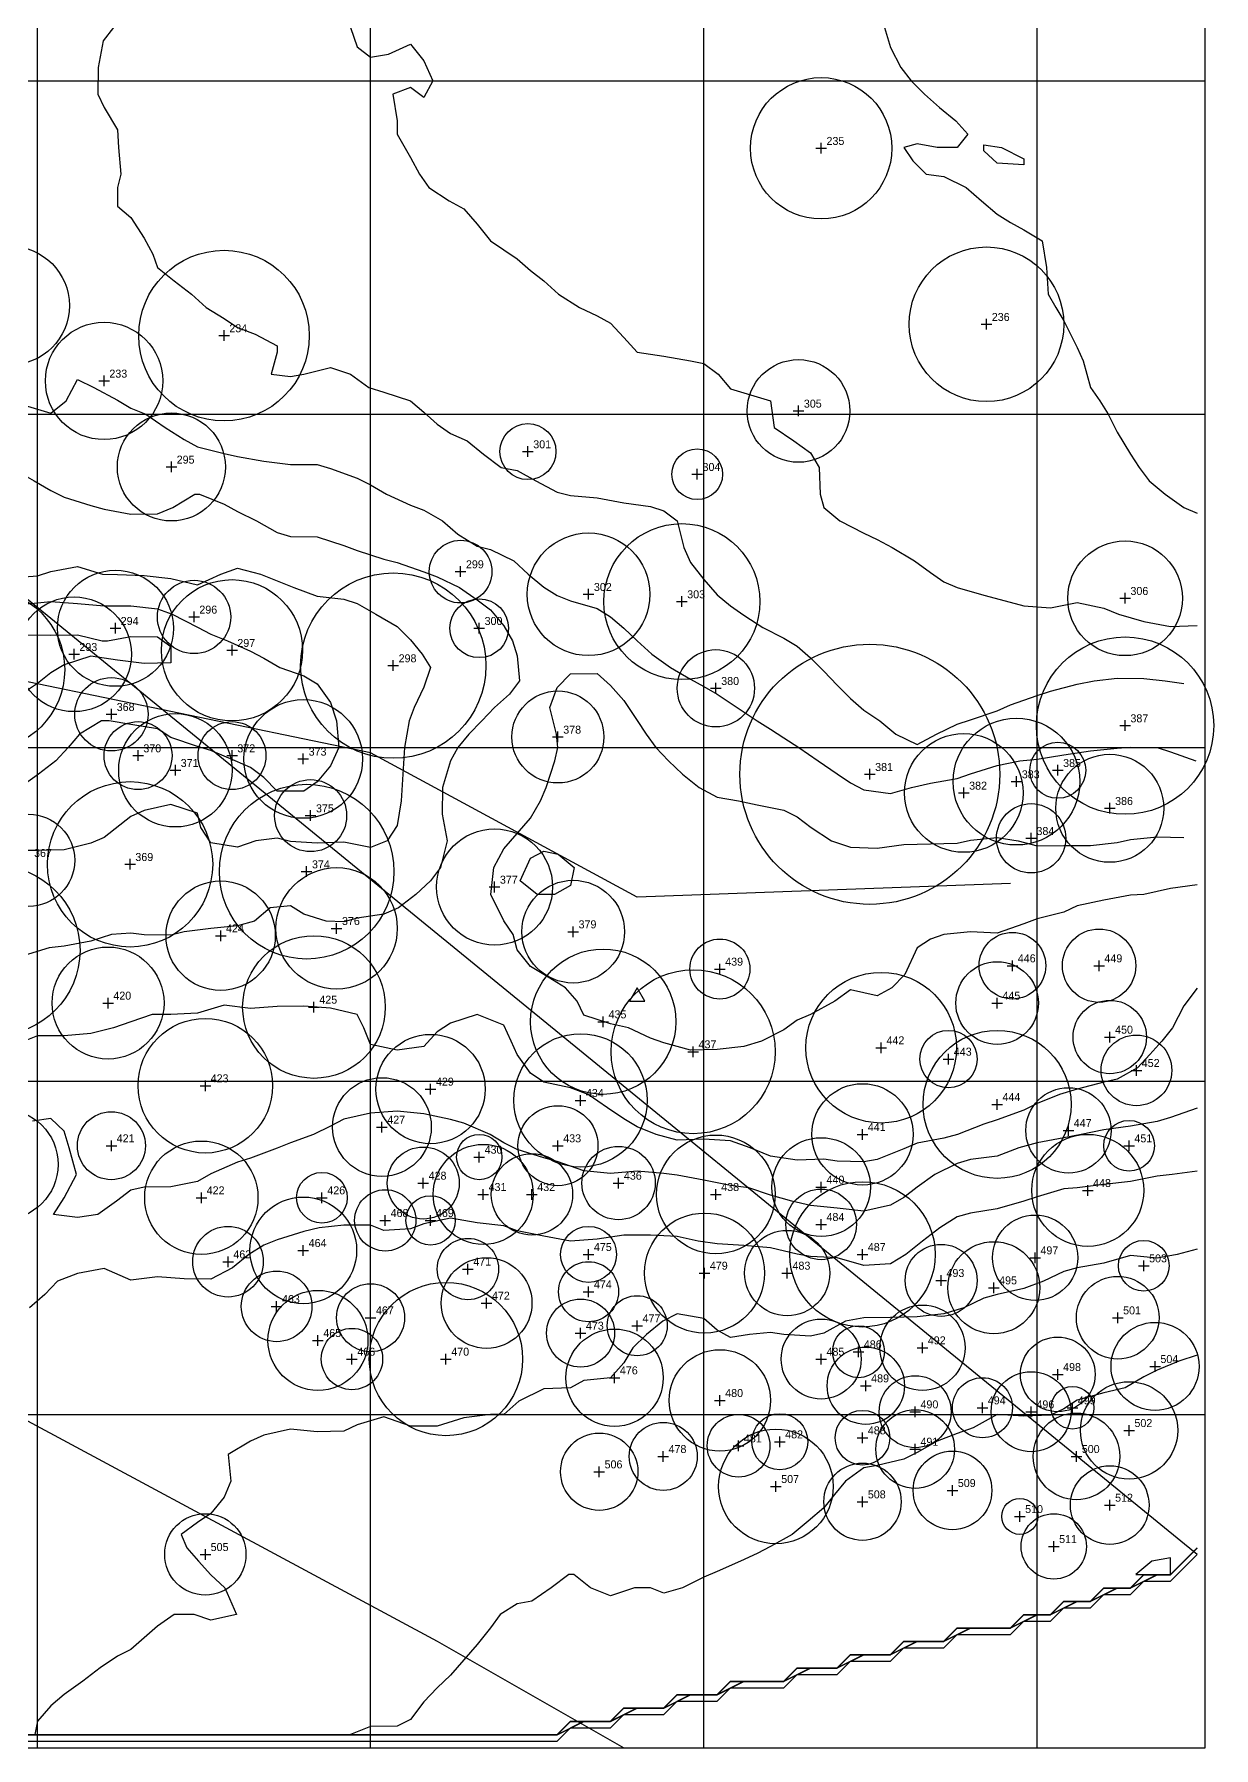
# Model space of a CAD drawing. Header units: millimetres. Extents: x 0 to 676, y 0 to 483.
# Drawn here: x 499.5 to 676.5, y 0 to 257 of the extents above; entities that cross this region are included whole.
import ezdxf

# ---------------------------------------------------------------- set-up
doc = ezdxf.new("R2010")
doc.units = ezdxf.units.MM
for name, color, linetype in [('CONTOURS_2M', 9, 'Continuous'), ('FRAME', 7, 'Continuous'), ('GRID_25M', 9, 'Continuous'), ('ROAD', 8, 'Continuous'), ('SURVEY_EDGE', 8, 'Continuous'), ('TREE_CENTRE', 1, 'Continuous'), ('TREE_CROWN', 3, 'Continuous'), ('TREE_NUMBER', 7, 'Continuous'), ('WATER', 5, 'Continuous')]:
    doc.layers.add(name, color=color, linetype=linetype)

msp = doc.modelspace()

# ---------------------------------------------------------------- linework, layer by layer
at = {"layer": 'CONTOURS_2M'}
for points in [[(511.4, 258), (509.89, 256), (509.1, 252), (509.06, 248), (510, 246), (512, 242.67), (512.15, 240), (512.5, 236), (512, 234), (512, 231.2), (514, 229.5), (516, 226.44), (517.33, 224), (518, 222), (520.5, 220), (523.11, 218), (525.33, 216), (528, 214.35), (530, 213), (532.67, 212), (536, 210.29), (536, 209.33), (535.09, 206), (538, 205.65), (540, 206), (544, 207), (547, 206), (549.75, 204), (552, 203.33), (556, 202), (558, 200.31), (560, 198.53), (562, 197.1), (564.46, 196), (566.92, 194), (569.6, 192), (572, 191.57), (574.8, 190), (578, 188.32), (580, 187.8), (584, 187.47), (588, 186.73), (592, 186.19), (594, 185.5), (596, 184), (597, 180), (598, 177.78), (600, 175.2), (602, 172.9), (604, 171.29), (606, 169.85), (608.83, 168), (612, 166.4), (614, 165.2), (616, 163.45), (618, 161.45), (620, 159.36), (622, 157.36), (624, 155.6), (626.38, 154), (628.78, 152), (632, 150.48), (634.9, 152), (638, 153.51), (640, 154.15), (644, 155.53), (646, 156.44), (650, 157.81), (652, 158.46), (656, 159.53), (658.57, 160), (662, 160.42), (666, 160.35), (669.2, 160), (672, 159.64)], [(546.96, 258), (548, 255.14), (550, 253.56), (552.67, 254), (556, 255.5), (558, 253), (559.33, 250), (558, 247.5), (556, 249), (553.33, 248), (554, 244), (554, 242), (556, 238.5), (557.33, 236), (558.75, 234), (561.78, 232), (564, 230.8), (566, 228.5), (568, 226), (570, 224.67), (572, 223.33), (574, 221.56), (576, 220), (578.2, 218), (581.33, 216), (584, 214.75), (586, 213.67), (588, 211.5), (590, 209.33), (594, 208.73), (598, 208), (600, 207.6), (602.15, 206), (604, 203.83), (608, 202.64), (610, 202), (610.57, 198), (613.5, 196), (616, 194.2), (617.29, 192), (617.45, 188), (618, 186), (620.4, 184), (624, 182.17), (626, 181.23), (628.25, 180), (631.6, 178), (634, 176.29), (636, 174.86), (638, 174), (642, 172.89), (645.2, 172), (648, 171.29), (652, 170.95), (656, 171.76), (660, 170.9), (662.2, 170), (666, 168.94), (670, 168.17), (674, 168.3)], [(627.09, 258), (628, 255), (629.56, 252), (631.09, 250), (633.08, 248), (635.33, 246), (637.78, 244), (639.6, 242), (638, 240), (635, 240), (632, 240.55), (630, 240), (631.33, 238), (633.33, 236), (636, 235.67), (639.33, 234), (641.67, 232), (644, 230), (646, 228.75), (648, 227.69), (650.75, 226), (651.43, 222), (651.67, 218), (652.8, 216), (654, 214), (656, 210), (656.89, 208), (658, 204), (659.43, 202), (660.67, 200), (662, 197.33), (664, 194), (665.33, 192), (666.8, 190), (669.2, 188), (672, 186), (674, 185.17)], [(644.67, 240), (648, 238.31), (648, 237.43), (644, 237.67), (642, 239.5), (642, 240.4), (644.67, 240)], [(498, 201.38), (502, 200.19), (504.32, 202), (506, 205.22), (508.48, 204), (512, 202.14), (514, 200.93), (516.26, 200), (519.18, 198), (522, 196.2), (524, 195.11), (528, 194.12), (530, 193.66), (534, 192.98), (538, 192.47), (542, 192.48), (544, 191.88), (548, 190.42), (550, 189.44), (552.38, 188), (556, 186.35), (558, 185.63), (560.8, 184), (563.09, 182), (566, 180.2), (568, 179.73), (571.47, 178), (573.63, 176), (576, 174.08), (578, 172.84), (580, 172), (584, 170.85), (586, 169.64), (588, 167.92), (590, 166), (592.17, 164), (595, 162), (598, 160.28), (600, 159.16), (602, 158), (605, 156), (608, 154), (610, 152.76), (612, 151.48), (614.27, 150), (617.17, 148), (620, 146.06), (622, 144.74), (624, 143.68), (628, 143.11), (631.17, 144), (634, 144.68), (638, 145.37), (640, 146.09), (644, 147.33), (647.43, 148), (650, 148.28), (654, 148.94), (658, 149.52), (662, 149.93), (664, 150.07), (668, 150), (670, 149.36), (673.8, 148)], [(496, 192), (499.54, 190), (502, 188.56), (504, 187.56), (508, 186.31), (510, 185.75), (514, 185), (518, 185.07), (520.31, 186), (523.6, 188), (524.31, 188), (528, 186.54), (530, 185.44), (532.9, 184), (536, 182.25), (538, 181.69), (542, 181.63), (546, 180.34), (548, 179.58), (552, 178.29), (554, 177.78), (558, 176.36), (560, 175.61), (563.31, 174), (566, 172.19), (568, 170.65), (570, 168.29), (571.28, 166), (572, 163.75), (572.36, 160), (570.83, 158), (568.59, 156), (566.67, 154), (564.74, 152), (563.08, 150), (562, 148), (560.77, 144), (560.73, 140), (561.49, 136), (560.5, 132), (559, 130), (556.78, 128), (554.19, 126), (552, 125.01), (548, 124.42), (546, 123.87), (543.33, 124), (540, 125.05), (538, 126.29), (534.92, 126), (532.57, 124), (530, 123.27), (526, 122.88), (522, 122.38), (520, 121.9), (516, 121.94), (514, 122.16), (511.11, 122), (508, 120.97), (504, 120.22), (501.75, 120), (498, 118.84)], [(496, 175.48), (500, 175.76), (502, 176.42), (506, 177.16), (509.75, 176), (512, 175.97), (516, 175.84), (520, 175.37), (524, 174.44), (527.5, 176), (530, 176.94), (533.47, 176), (536, 175), (538.46, 174), (542, 172.72), (546, 172.27), (548, 171.62), (550.77, 170), (554, 168.19), (556, 166.17), (557.75, 164), (559, 162), (558, 159.05), (556.51, 156), (555.77, 154), (555.08, 150), (554.85, 146), (554.58, 142), (554, 138.31), (552.48, 136), (550, 135.02), (546, 135.84), (542, 135.68), (538, 135.9), (536, 136.42), (532.77, 136), (530, 135.05), (526, 135.7), (524.5, 138), (524, 140.17), (520, 141.48), (516, 140.55), (514, 139.69), (510, 136.53), (508, 135.67), (504, 134.67), (500, 134.59), (496, 134.55)], [(498, 171.52), (502, 171.9), (506, 171.63), (510, 171.29), (514, 171.27), (518, 170.83), (520.23, 170), (524, 168.07), (526, 167.02), (528.5, 166), (532, 164.46), (534, 163.43), (536.4, 162), (540, 160.75), (542, 159.55), (544, 156.76), (544.9, 154), (545.23, 150), (544, 147.25), (542, 144.86), (540, 143.48), (536, 143.48), (534, 145.5), (532, 147), (529.69, 148), (526, 149.59), (524, 150.19), (520, 151.54), (518, 152.83), (514, 153.47), (510.75, 154), (509.6, 154), (506.31, 152), (504.62, 150), (502.76, 148), (500.16, 146), (498, 144.49)], [(498, 166.9), (502, 166.89), (506, 166.91), (509.71, 166), (510.5, 166), (514, 166.68), (518, 166.6), (520, 165.19), (520, 162.71), (516, 162.6), (512, 163.1), (508, 163.73), (504, 162.4), (502, 161.21), (500, 159.6), (497.64, 158)], [(674, 129.42), (670, 128.88), (666, 128), (664, 127.86), (660, 127.14), (656, 126.26), (654, 125.31), (650, 124.32), (648, 123.58), (644, 122.2), (640, 122.36), (636, 122), (634, 121.3), (632, 120), (630.15, 116), (628.2, 114), (626, 112.77), (622, 113.67), (619.64, 112), (616, 110), (614, 109.14), (612, 107.69), (608.67, 106), (606, 105.17), (602, 104.71), (598, 104.63), (594, 105.71), (592, 106.44), (588.67, 108), (586, 108.6), (582, 109.86), (581, 112), (579.23, 114), (576, 116), (574, 117.2), (572, 119.69), (571.41, 122), (570, 124.05), (568.05, 128), (568.49, 132), (570, 134.82), (572, 137.13), (574, 139.42), (575.47, 142), (576.34, 144), (577.65, 148), (578.07, 150), (577.87, 152), (576.9, 156), (578, 159), (580, 161.06), (584, 161.13), (586, 159.33), (588, 157.09), (590, 154.09), (591.36, 152), (592.78, 150), (594.67, 148), (596.78, 146), (599.29, 144), (602, 142.58), (605.2, 142), (608, 141.42), (612, 140.63), (614, 139.6), (616.09, 138), (619.14, 136), (622, 135.06), (626, 134.94), (630, 135.45), (634, 135.56), (638, 135.69), (640, 136.13), (644, 136.52), (647.14, 136), (650, 135.26), (654, 135.31), (658, 135.33), (662, 135.76), (664, 136.2), (668, 136.6), (672, 136.51)], [(578.13, 134), (580.55, 132), (580, 129.33), (577.6, 128), (575, 128), (572.42, 130), (574, 133.43), (576, 134.47), (578.13, 134)], [(674, 113.91), (672, 111.27), (670.32, 108), (668.7, 106), (666.9, 104), (665.05, 102), (662, 100.28), (660, 99.83), (656, 98.8), (653.38, 98), (650, 96.64), (648, 95.63), (644, 94.17), (642, 93.54), (638.07, 92), (636, 91.42), (632, 90.69), (630, 89.82), (626, 88.24), (624, 87.88), (620, 87.96), (618, 88.26), (614, 88.11), (610, 88.71), (606.96, 90), (604, 91.03), (600, 91.28), (596, 91.14), (592.85, 92), (590, 93.12), (588, 94.33), (585.56, 96), (582.64, 98), (580, 98.98), (576, 99.85), (574, 101.19), (572, 104), (571.11, 106), (570, 108.38), (566, 110), (566, 110), (562, 108.67), (560, 107.4), (558, 105.17), (554, 104.62), (550, 105.5), (549, 108), (548, 110), (544, 110.94), (540, 111.25), (536, 111.16), (532, 110.88), (528, 111.38), (524, 110.17), (520, 110), (517.2, 110), (514, 108.86), (511.43, 108), (508, 107.13), (504, 106.8), (500, 106.78), (498, 106)], [(590, 114), (588.86, 112), (591.14, 112), (590, 114)], [(674, 95.95), (670, 94.51), (668, 93.92), (664, 93.25), (660, 92.7), (656.62, 92), (654, 91.49), (650, 90.71), (647.24, 90), (644, 88.75), (640, 88.25), (638, 87.62), (634.63, 86), (632, 84.08), (630, 82.55), (628, 81.36), (624, 80.46), (620, 80.92), (616, 81.32), (613.22, 82), (610, 82.87), (606.77, 84), (604, 84.32), (600, 85.14), (596, 85.9), (594, 86.13), (590, 86.47), (586, 86.14), (582, 86.55), (578, 87.94), (576, 88.48), (572, 89.71), (570, 90.73), (567.92, 92), (564, 93.69), (562, 94.22), (558, 95.09), (554, 95.48), (550, 95.2), (546, 94.3), (544, 93.25), (541.42, 92), (538, 90.71), (536, 89.93), (532, 88.44), (530, 87.81), (526, 86.07), (524, 84.93), (520, 84.11), (516, 84.08), (514, 83.61), (511.89, 82), (509.07, 80), (506, 79.52), (502.4, 80), (504, 82.5), (505.85, 86), (504.77, 90), (504, 92.5), (502, 94.4), (499.29, 94)], [(674, 86.48), (670.25, 86), (668, 85.73), (664, 84.93), (660, 84.47), (656, 84), (654, 83.81), (650, 82.63), (648, 82), (644, 80.85), (640, 80.17), (638, 79.63), (635.38, 78), (632.78, 76), (630.32, 74), (628, 72.57), (624, 72.35), (620, 73.48), (616, 73.68), (614, 74.04), (610, 74.96), (606, 75.32), (602, 75.57), (599.14, 76), (596, 76.67), (592, 76.89), (588, 76.87), (584, 76.27), (580, 76), (576, 76.72), (572, 77.52), (570, 78.27), (566, 78.74), (562, 79.44), (558, 78.57), (556, 77.82), (552, 77.6), (550, 78.4), (546, 78.38), (542.29, 78), (540, 77.41), (536, 76.17), (534, 75.38), (531.71, 74), (529.29, 72), (526, 70.3), (522, 70.32), (518, 70.65), (514, 70.11), (510, 71.88), (506, 71.12), (503, 70), (501.11, 68), (498.8, 66)], [(674, 74.78), (671, 74), (668, 73.41), (664, 73.84), (660, 72.69), (656, 72), (654, 71.42), (650.94, 70), (648, 68.88), (644, 68), (642, 67.42), (639, 66), (636, 65.1), (632, 64.65), (628, 64.53), (624, 64.48), (621.25, 64), (618, 62.2), (616, 61.71), (612, 62), (610, 62.26), (606.86, 62), (604, 61.53), (602, 62.62), (600, 64.38), (596, 65.08), (593.82, 64), (591.38, 62), (589.33, 60), (588, 57.75), (586, 55.5), (582, 55.09), (580, 54), (576, 53.83), (572.25, 52), (570, 50), (568, 50), (564, 49.5), (560, 48.25), (556, 48.25), (552, 49.62), (548, 48.42), (546, 47.48), (542, 47.4), (538, 47.8), (534, 46.86), (532, 46), (528.6, 44), (529, 40), (528, 37.6), (526, 35.14), (524, 33.78), (521.56, 32), (522.43, 30), (524.15, 28), (526, 25.94), (528.12, 24), (529.85, 20), (526, 19.13), (523.5, 20), (520.5, 20), (518, 18.25), (516, 16.5), (514, 14.75), (512, 13.71), (509.43, 12), (506.8, 10), (504, 8), (502, 6.29), (500, 4), (499.62, 2), (502, 2), (506, 2), (510, 2), (514, 2), (518, 2), (522, 2), (526, 2), (530, 2), (534, 2), (538, 2), (542, 2), (546, 2), (550, 2), (554, 2), (558, 2), (562, 2), (566, 2), (570, 2), (574, 2), (578, 2), (580, 4), (584, 3.99), (586.01, 4), (590, 5.99), (594, 5.99), (596, 7.99), (600, 7.99), (602.01, 8), (606, 9.99), (610, 9.99), (612.01, 10), (616, 11.99), (620, 11.99), (622, 13.99), (626, 13.99), (628.01, 14), (632, 15.99), (636, 15.99), (638, 17.99), (642, 17.99), (646, 17.99), (648, 19.99), (652, 19.99), (654, 21.99), (658, 21.99), (660, 23.99), (664, 23.99), (666, 25.99), (670, 25.99), (672, 27.99), (674, 29.99)], [(674, 58.89), (671.25, 58), (668, 56.62), (666, 55.65), (663.2, 54), (660, 53.22), (656, 52.13), (654, 50.82), (652, 49.89), (648, 49.74), (644, 50), (644, 50), (640.4, 48), (638, 47.14), (635, 46), (632, 44.3), (630, 43.29), (626, 42.31), (624, 42), (621.25, 40), (619.6, 38), (618, 36), (615.67, 34), (613.25, 32), (610, 30.17), (608, 29.11), (605.5, 28), (602, 26.44), (600, 25.56), (596.8, 24), (594, 23.2), (592, 24), (589.6, 24), (586, 22.77), (583, 24), (580.5, 26), (579.75, 26), (577.07, 24), (574.2, 22), (572, 21.56), (569.43, 20), (568, 18), (566, 15.5), (564, 13.2), (562, 10.86), (560, 9), (558, 6.86), (556, 4.25), (554, 3.25), (550, 3.2), (547, 2), (550, 2), (554, 2), (558, 2), (562, 2), (566, 2), (570, 2), (574, 2), (578, 2), (580, 4), (584, 4), (586, 4), (590, 6), (594, 6), (596, 8), (600, 8), (602, 8), (606, 10), (610, 10), (612, 10), (616, 12), (620, 12), (622, 14), (626, 14), (628, 14), (632, 16), (636, 16), (638, 18), (642, 18), (646, 18), (648, 20), (652, 20), (654, 22), (658, 22), (660, 24), (664, 24), (666, 26), (670, 26), (672, 28), (674, 30)], [(498, 2), (502, 2), (506, 2), (510, 2), (514, 2), (518, 1.99), (522, 1.99), (526, 1.99), (530, 1.99), (534, 1.99), (538, 1.99), (542, 1.99), (546, 1.99), (550, 1.99), (554, 1.99), (558, 1.99), (562, 1.99), (566, 1.99), (570, 1.99), (574, 1.99), (578, 1.99), (580, 3.99), (584, 3.99), (586.01, 4), (590, 5.99), (594, 5.99), (596, 7.99), (600, 7.99), (602.01, 8), (606, 9.99), (610, 9.99), (612.01, 10), (616, 11.99), (620, 11.99), (622, 13.99), (626, 13.99), (628.01, 14), (632, 15.99), (636, 15.99), (638, 17.99), (642, 17.99), (646, 17.99), (648, 19.99), (652, 19.99), (654, 21.99), (658, 21.99), (660, 23.99), (664, 23.99), (666, 25.99), (670, 25.99), (672, 27.99), (674, 29.99)], [(498, 1.98), (502, 1.98), (506, 1.98), (510, 1.98), (514, 1.98), (518, 1.98), (522, 1.98), (526, 1.98), (530, 1.98), (534, 1.98), (538, 1.98), (542, 1.98), (546, 1.98), (550, 1.98), (554, 1.98), (558, 1.98), (562, 1.98), (566, 1.98), (570, 1.98), (574, 1.98), (578, 1.98), (580, 3.98), (584, 3.98), (586.02, 4), (590, 5.98), (594, 5.98), (596, 7.98), (600, 7.98), (602.02, 8), (606, 9.98), (610, 9.98), (612.02, 10), (616, 11.98), (620, 11.98), (622, 13.98), (626, 13.98), (628.02, 14), (632, 15.98), (636, 15.98), (638, 17.98), (642, 17.98), (646, 17.98), (648, 19.98), (652, 19.98), (654, 21.98), (658, 21.98), (660, 23.98), (664, 23.98), (666, 25.98), (670, 25.98), (672, 27.98), (674, 29.98)], [(498, 1.99), (502, 1.99), (506, 1.99), (510, 1.99), (514, 1.99), (518, 1.99), (522, 1.99), (526, 1.99), (530, 1.99), (534, 1.99), (538, 1.99), (542, 1.99), (546, 1.99), (550, 1.99), (554, 1.99), (558, 1.99), (562, 1.99), (566, 1.99), (570, 1.99), (574, 1.99), (578, 1.99), (580, 3.99), (584, 3.99), (586.01, 4), (590, 5.99), (594, 5.99), (596, 7.99), (600, 7.99), (602.01, 8), (606, 9.99), (610, 9.99), (612.01, 10), (616, 11.99), (620, 11.99), (622, 13.99), (626, 13.99), (628.01, 14), (632, 15.99), (636, 15.99), (638, 17.99), (642, 17.99), (646, 17.99), (648, 19.99), (652, 19.99), (654, 21.98), (658, 21.98), (660, 23.98), (664, 23.98), (666, 25.98), (670, 25.98), (672, 27.98), (674, 29.98)], [(498, 1.98), (502, 1.98), (506, 1.98), (510, 1.98), (514, 1.98), (518, 1.98), (522, 1.98), (526, 1.98), (530, 1.97), (534, 1.97), (538, 1.97), (542, 1.97), (546, 1.97), (550, 1.97), (554, 1.97), (558, 1.97), (562, 1.97), (566, 1.97), (570, 1.97), (574, 1.97), (578, 1.97), (580, 3.97), (584, 3.97), (586.03, 4), (590, 5.97), (594, 5.97), (596, 7.97), (600, 7.97), (602.03, 8), (606, 9.97), (610, 9.97), (612.03, 10), (616, 11.97), (620, 11.97), (622, 13.97), (626, 13.97), (628.03, 14), (632, 15.97), (636, 15.97), (638, 17.97), (642, 17.97), (646, 17.97), (648, 19.97), (652, 19.97), (654, 21.97), (658, 21.97), (660, 23.97), (664, 23.97), (666, 25.97), (670, 25.97), (672, 27.97), (674, 29.97)], [(498, 1.98), (502, 1.98), (506, 1.98), (510, 1.98), (514, 1.98), (518, 1.98), (522, 1.98), (526, 1.98), (530, 1.98), (534, 1.98), (538, 1.98), (542, 1.98), (546, 1.98), (550, 1.98), (554, 1.98), (558, 1.98), (562, 1.98), (566, 1.98), (570, 1.98), (574, 1.98), (578, 1.98), (580, 3.98), (584, 3.98), (586.02, 4), (590, 5.98), (594, 5.98), (596, 7.98), (600, 7.98), (602.02, 8), (606, 9.97), (610, 9.97), (612.03, 10), (616, 11.97), (620, 11.97), (622, 13.97), (626, 13.97), (628.03, 14), (632, 15.97), (636, 15.97), (638, 17.97), (642, 17.97), (646, 17.97), (648, 19.97), (652, 19.97), (654, 21.97), (658, 21.97), (660, 23.97), (664, 23.97), (666, 25.97), (670, 25.97), (672, 27.97), (674, 29.97)], [(498, 1.97), (502, 1.97), (506, 1.97), (510, 1.97), (514, 1.97), (518, 1.97), (522, 1.97), (526, 1.97), (530, 1.97), (534, 1.97), (538, 1.97), (542, 1.97), (546, 1.97), (550, 1.97), (554, 1.97), (558, 1.96), (562, 1.96), (566, 1.96), (570, 1.96), (574, 1.96), (578, 1.96), (580, 3.96), (584, 3.96), (586.04, 4), (590, 5.96), (594, 5.96), (596, 7.96), (600, 7.96), (602.04, 8), (606, 9.96), (610, 9.96), (612.04, 10), (616, 11.96), (620, 11.96), (622, 13.96), (626, 13.96), (628.04, 14), (632, 15.96), (636, 15.96), (638, 17.96), (642, 17.96), (646, 17.96), (648, 19.96), (652, 19.96), (654, 21.96), (658, 21.96), (660, 23.96), (664, 23.96), (666, 25.96), (670, 25.96), (672, 27.96), (674, 29.96)], [(498, 1.96), (502, 1.96), (506, 1.96), (510, 1.96), (514, 1.96), (518, 1.96), (522, 1.96), (526, 1.96), (530, 1.96), (534, 1.95), (538, 1.95), (542, 1.95), (546, 1.95), (550, 1.95), (554, 1.95), (558, 1.95), (562, 1.95), (566, 1.95), (570, 1.95), (574, 1.95), (578, 1.95), (580, 3.95), (584, 3.95), (586.05, 4), (590, 5.95), (594, 5.95), (596, 7.95), (600, 7.95), (602.05, 8), (606, 9.95), (610, 9.95), (612.05, 10), (616, 11.95), (620, 11.95), (622, 13.95), (626, 13.95), (628.05, 14), (632, 15.95), (636, 15.95), (638, 17.95), (642, 17.95), (646, 17.95), (648, 19.95), (652, 19.95), (654, 21.95), (658, 21.95), (660, 23.95), (664, 23.95), (666, 25.95), (670, 25.95), (672, 27.95), (674, 29.95)], [(498, 1.95), (502, 1.95), (506, 1.95), (510, 1.94), (514, 1.94), (518, 1.94), (522, 1.94), (526, 1.94), (530, 1.94), (534, 1.94), (538, 1.94), (542, 1.94), (546, 1.94), (550, 1.94), (554, 1.94), (558, 1.94), (562, 1.94), (566, 1.94), (570, 1.94), (574, 1.94), (578, 1.94), (580, 3.94), (584, 3.94), (586.06, 4), (590, 5.94), (594, 5.94), (596, 7.94), (600, 7.94), (602.06, 8), (606, 9.94), (610, 9.94), (612.06, 10), (616, 11.94), (620, 11.94), (622, 13.94), (626, 13.94), (628.06, 14), (632, 15.94), (636, 15.94), (638, 17.94), (642, 17.94), (646, 17.94), (648, 19.94), (652, 19.94), (654, 21.94), (658, 21.94), (660, 23.94), (664, 23.94), (666, 25.94), (670, 25.94), (672, 27.94), (674, 29.94)], [(498, 1.93), (502, 1.93), (506, 1.93), (510, 1.93), (514, 1.93), (518, 1.93), (522, 1.93), (526, 1.93), (530, 1.93), (534, 1.93), (538, 1.93), (542, 1.93), (546, 1.93), (550, 1.93), (554, 1.93), (558, 1.93), (562, 1.93), (566, 1.93), (570, 1.93), (574, 1.93), (578, 1.93), (580, 3.93), (584, 3.93), (586.07, 4), (590, 5.93), (594, 5.93), (596, 7.93), (600, 7.93), (602.07, 8), (606, 9.93), (610, 9.93), (612.07, 10), (616, 11.93), (620, 11.93), (622, 13.93), (626, 13.93), (628.07, 14), (632, 15.93), (636, 15.93), (638, 17.93), (642, 17.93), (646, 17.93), (648, 19.93), (652, 19.93), (654, 21.93), (658, 21.93), (660, 23.93), (664, 23.93), (666, 25.93), (670, 25.93), (672, 27.93), (674, 29.93)], [(498, 1.94), (502, 1.94), (506, 1.94), (510, 1.94), (514, 1.94), (518, 1.94), (522, 1.94), (526, 1.94), (530, 1.94), (534, 1.94), (538, 1.94), (542, 1.94), (546, 1.94), (550, 1.94), (554, 1.94), (558, 1.94), (562, 1.94), (566, 1.94), (570, 1.94), (574, 1.94), (578, 1.94), (580, 3.94), (584, 3.94), (586.06, 4), (590, 5.94), (594, 5.94), (596, 7.94), (600, 7.94), (602.06, 8), (606, 9.94), (610, 9.94), (612.06, 10), (616, 11.94), (620, 11.94), (622, 13.94), (626, 13.94), (628.06, 14), (632, 15.94), (636, 15.94), (638, 17.94), (642, 17.94), (646, 17.94), (648, 19.94), (652, 19.93), (654, 21.93), (658, 21.93), (660, 23.93), (664, 23.93), (666, 25.93), (670, 25.93), (672, 27.93), (674, 29.93)], [(670, 28.5), (667.2, 28), (664.8, 26), (668, 26), (670, 26), (670, 28.5)], [(497.94, 2), (500, 1.94), (504, 1.94), (508, 1.94), (512, 1.94), (516, 1.94), (520, 1.94), (524, 1.94), (528, 1.94), (532, 1.94), (536, 1.94), (540, 1.94), (544, 1.93), (548, 1.93), (552, 1.93), (556, 1.93), (560, 1.93), (564, 1.93), (568, 1.93), (572, 1.93), (576, 1.93), (578.07, 2), (582, 3.93), (586, 3.93), (588, 5.93), (592, 5.93), (594.07, 6), (598, 7.93), (602, 7.93), (604, 9.93), (608, 9.93), (612, 9.93), (614, 11.93), (618, 11.93), (620.07, 12), (624, 13.93), (628, 13.93), (630, 15.93), (634, 15.93), (636.07, 16), (640, 17.93), (644, 17.93), (646.07, 18), (650, 19.93), (652.07, 20), (656, 21.93), (658.07, 22), (662, 23.93), (664.07, 24), (668, 25.93), (670.07, 26), (672.07, 28)], [(497.95, 2), (500, 1.95), (504, 1.95), (508, 1.95), (512, 1.95), (516, 1.95), (520, 1.95), (524, 1.95), (528, 1.95), (532, 1.95), (536, 1.95), (540, 1.95), (544, 1.95), (548, 1.95), (552, 1.95), (556, 1.95), (560, 1.95), (564, 1.95), (568, 1.95), (572, 1.94), (576, 1.94), (578.06, 2), (582, 3.94), (586, 3.94), (588, 5.94), (592, 5.94), (594.06, 6), (598, 7.94), (602, 7.94), (604, 9.94), (608, 9.94), (612, 9.94), (614, 11.94), (618, 11.94), (620.06, 12), (624, 13.94), (628, 13.94), (630, 15.94), (634, 15.94), (636.06, 16), (640, 17.94), (644, 17.94), (646.06, 18), (650, 19.94), (652.06, 20), (656, 21.94), (658.06, 22), (662, 23.94), (664.06, 24), (668, 25.94), (670.06, 26), (672.06, 28)], [(497.95, 2), (500, 1.95), (504, 1.95), (508, 1.95), (512, 1.95), (516, 1.95), (520, 1.95), (524, 1.95), (528, 1.95), (532, 1.95), (536, 1.95), (540, 1.95), (544, 1.95), (548, 1.95), (552, 1.95), (556, 1.95), (560, 1.95), (564, 1.95), (568, 1.95), (572, 1.95), (576, 1.95), (578.05, 2), (582, 3.95), (586, 3.95), (588, 5.95), (592, 5.95), (594.05, 6), (598, 7.95), (602, 7.95), (604, 9.95), (608, 9.95), (612, 9.95), (614, 11.95), (618, 11.95), (620.05, 12), (624, 13.95), (628, 13.95), (630, 15.95), (634, 15.95), (636.05, 16), (640, 17.95), (644, 17.95), (646.05, 18), (650, 19.95), (652.05, 20), (656, 21.95), (658.05, 22), (662, 23.95), (664.05, 24), (668, 25.95), (670.05, 26), (672.05, 28)], [(497.96, 2), (500, 1.96), (504, 1.96), (508, 1.96), (512, 1.96), (516, 1.96), (520, 1.96), (524, 1.96), (528, 1.96), (532, 1.96), (536, 1.96), (540, 1.96), (544, 1.96), (548, 1.96), (552, 1.96), (556, 1.96), (560, 1.96), (564, 1.96), (568, 1.96), (572, 1.96), (576, 1.96), (578.04, 2), (582, 3.96), (586, 3.96), (588, 5.96), (592, 5.96), (594.04, 6), (598, 7.96), (602, 7.96), (604, 9.96), (608, 9.96), (612, 9.96), (614, 11.96), (618, 11.96), (620.04, 12), (624, 13.96), (628, 13.95), (630, 15.95), (634, 15.95), (636.05, 16), (640, 17.95), (644, 17.95), (646.05, 18), (650, 19.95), (652.05, 20), (656, 21.95), (658.05, 22), (662, 23.95), (664.05, 24), (668, 25.95), (670.05, 26), (672.05, 28)], [(497.97, 2), (500, 1.97), (504, 1.96), (508, 1.96), (512, 1.96), (516, 1.96), (520, 1.96), (524, 1.96), (528, 1.96), (532, 1.96), (536, 1.96), (540, 1.96), (544, 1.96), (548, 1.96), (552, 1.96), (556, 1.96), (560, 1.96), (564, 1.96), (568, 1.96), (572, 1.96), (576, 1.96), (578.04, 2), (582, 3.96), (586, 3.96), (588, 5.96), (592, 5.96), (594.04, 6), (598, 7.96), (602, 7.96), (604, 9.96), (608, 9.96), (612, 9.96), (614, 11.96), (618, 11.96), (620.04, 12), (624, 13.96), (628, 13.96), (630, 15.96), (634, 15.96), (636.04, 16), (640, 17.96), (644, 17.96), (646.04, 18), (650, 19.96), (652.04, 20), (656, 21.96), (658.04, 22), (662, 23.96), (664.04, 24), (668, 25.96), (670.04, 26), (672.04, 28)], [(497.97, 2), (500, 1.97), (504, 1.97), (508, 1.97), (512, 1.97), (516, 1.97), (520, 1.97), (524, 1.97), (528, 1.97), (532, 1.97), (536, 1.97), (540, 1.97), (544, 1.97), (548, 1.97), (552, 1.97), (556, 1.97), (560, 1.97), (564, 1.97), (568, 1.97), (572, 1.97), (576, 1.97), (578.03, 2), (582, 3.97), (586, 3.97), (588, 5.97), (592, 5.97), (594.03, 6), (598, 7.97), (602, 7.97), (604, 9.97), (608, 9.97), (612, 9.97), (614, 11.97), (618, 11.97), (620.03, 12), (624, 13.97), (628, 13.97), (630, 15.97), (634, 15.97), (636.03, 16), (640, 17.97), (644, 17.97), (646.03, 18), (650, 19.97), (652.03, 20), (656, 21.97), (658.03, 22), (662, 23.97), (664.03, 24), (668, 25.97), (670.03, 26), (672.03, 28)], [(497.99, 2), (500, 1.99), (504, 1.99), (508, 1.99), (512, 1.99), (516, 1.99), (520, 1.99), (524, 1.99), (528, 1.99), (532, 1.99), (536, 1.99), (540, 1.99), (544, 1.98), (548, 1.98), (552, 1.98), (556, 1.98), (560, 1.98), (564, 1.98), (568, 1.98), (572, 1.98), (576, 1.98), (578.02, 2), (582, 3.98), (586, 3.98), (588, 5.98), (592, 5.98), (594.02, 6), (598, 7.98), (602, 7.98), (604, 9.98), (608, 9.98), (612, 9.98), (614, 11.98), (618, 11.98), (620.02, 12), (624, 13.98), (628, 13.98), (630, 15.98), (634, 15.98), (636.02, 16), (640, 17.98), (644, 17.98), (646.02, 18), (650, 19.98), (652.02, 20), (656, 21.98), (658.02, 22), (662, 23.98), (664.02, 24), (668, 25.98), (670.02, 26), (672.02, 28)], [(664, 24), (664, 24)]]:
    msp.add_lwpolyline(points, dxfattribs=at)
at = {"layer": 'FRAME'}
msp.add_lwpolyline([(0, 0), (675.2, 0), (675.2, 482.8), (0, 482.8)], close=True, dxfattribs=at)
at = {"layer": 'GRID_25M'}
for p, q in [((500, 0), (500, 482.8)), ((550, 0), (550, 482.8)), ((600, 0), (600, 482.8)), ((650, 0), (650, 482.8)), ((0, 250), (675.2, 250)), ((0, 200), (675.2, 200)), ((0, 150), (675.2, 150)), ((0, 100), (675.2, 100)), ((0, 50), (675.2, 50))]:
    msp.add_line(p, q, dxfattribs=at)
at = {"layer": 'ROAD'}
msp.add_lwpolyline([(132, 482.8), (140, 440), (146, 400), (152, 360), (158, 320), (160, 280), (162, 248), (172, 224), (208, 202), (256, 182), (400, 102), (560, 16), (588, 0)], dxfattribs=at)
at = {"layer": 'SURVEY_EDGE'}
msp.add_lwpolyline([(498, 1), (500, 1), (502, 1), (504, 1), (506, 1), (508, 1), (510, 1), (512, 1), (514, 1), (516, 1), (518, 1), (520, 1), (522, 1), (524, 1), (526, 1), (528, 1), (530, 1), (532, 1), (534, 1), (536, 1), (538, 1), (540, 1), (542, 1), (544, 1), (546, 1), (548, 1), (550, 1), (552, 1), (554, 1), (556, 1), (558, 1), (560, 1), (562, 1), (564, 1), (566, 1), (568, 1), (570, 1), (572, 1), (574, 1), (576, 1), (578, 1), (579, 2), (580, 3), (582, 3), (584, 3), (586, 3), (587, 4), (588, 5), (590, 5), (592, 5), (594, 5), (595, 6), (596, 7), (598, 7), (600, 7), (602, 7), (603, 8), (604, 9), (606, 9), (608, 9), (610, 9), (612, 9), (613, 10), (614, 11), (616, 11), (618, 11), (620, 11), (621, 12), (622, 13), (624, 13), (626, 13), (628, 13), (629, 14), (630, 15), (632, 15), (634, 15), (636, 15), (637, 16), (638, 17), (640, 17), (642, 17), (644, 17), (646, 17), (647, 18), (648, 19), (650, 19), (652, 19), (653, 20), (654, 21), (656, 21), (658, 21), (659, 22), (660, 23), (662, 23), (664, 23), (665, 24), (666, 25), (668, 25), (670, 25), (671, 26), (672, 27), (673, 28), (674, 29), (119, 482)], dxfattribs=at)
at = {"layer": 'TREE_CENTRE'}
for p, q in [((616.8, 239.9), (618.4, 239.9)), ((617.6, 239.1), (617.6, 240.7)), ((641.6, 213.5), (643.2, 213.5)), ((642.4, 212.7), (642.4, 214.3)), ((527.2, 211.8), (528.8, 211.8)), ((528, 211), (528, 212.6)), ((510, 204.2), (510, 205.8)), ((509.2, 205), (510.8, 205)), ((613.4, 200.5), (615, 200.5)), ((614.2, 199.7), (614.2, 201.3)), ((520.1, 191.3), (520.1, 192.9)), ((572.8, 194.4), (574.4, 194.4)), ((573.6, 193.6), (573.6, 195.2)), ((519.3, 192.1), (520.9, 192.1)), ((598.2, 191), (599.8, 191)), ((599, 190.2), (599, 191.8)), ((562.7, 176.4), (564.3, 176.4)), ((563.5, 175.6), (563.5, 177.2)), ((581.9, 173), (583.5, 173)), ((582.7, 172.2), (582.7, 173.8)), ((596.7, 171.1), (596.7, 172.7)), ((662.4, 172.4), (664, 172.4)), ((663.2, 171.6), (663.2, 173.2)), ((523.5, 168.8), (523.5, 170.4)), ((595.9, 171.9), (597.5, 171.9)), ((510.9, 167.9), (512.5, 167.9)), ((511.7, 167.1), (511.7, 168.7)), ((522.7, 169.6), (524.3, 169.6)), ((565.5, 167.9), (567.1, 167.9)), ((566.3, 167.1), (566.3, 168.7)), ((505.5, 163.2), (505.5, 164.8)), ((528.4, 164.6), (530, 164.6)), ((529.2, 163.8), (529.2, 165.4)), ((504.7, 164), (506.3, 164)), ((552.6, 162.3), (554.2, 162.3)), ((553.4, 161.5), (553.4, 163.1)), ((601.8, 158.1), (601.8, 159.7)), ((601, 158.9), (602.6, 158.9)), ((510.3, 155), (511.9, 155)), ((511.1, 154.2), (511.1, 155.8)), ((578.1, 150.8), (578.1, 152.4)), ((662.4, 153.3), (664, 153.3)), ((663.2, 152.5), (663.2, 154.1)), ((515.1, 148), (515.1, 149.6)), ((529.2, 148), (529.2, 149.6)), ((539.9, 147.5), (539.9, 149.1)), ((577.3, 151.6), (578.9, 151.6)), ((514.3, 148.8), (515.9, 148.8)), ((519.9, 146.6), (521.5, 146.6)), ((520.7, 145.8), (520.7, 147.4)), ((528.4, 148.8), (530, 148.8)), ((539.1, 148.3), (540.7, 148.3)), ((624.9, 145.2), (624.9, 146.8)), ((652.3, 146.6), (653.9, 146.6)), ((653.1, 145.8), (653.1, 147.4)), ((624.1, 146), (625.7, 146)), ((639, 142.4), (639, 144)), ((646.1, 144.9), (647.7, 144.9)), ((646.9, 144.1), (646.9, 145.7)), ((638.2, 143.2), (639.8, 143.2)), ((660.9, 140.1), (660.9, 141.7)), ((540.2, 139.8), (541.8, 139.8)), ((541, 139), (541, 140.6)), ((660.1, 140.9), (661.7, 140.9)), ((648.3, 136.4), (649.9, 136.4)), ((649.1, 135.6), (649.1, 137.2)), ((513.1, 132.5), (514.7, 132.5)), ((513.9, 131.7), (513.9, 133.3)), ((539.6, 131.4), (541.2, 131.4)), ((540.4, 130.6), (540.4, 132.2)), ((567.8, 129.1), (569.4, 129.1)), ((568.6, 128.3), (568.6, 129.9)), ((544.9, 122.1), (544.9, 123.7)), ((526.7, 121.8), (528.3, 121.8)), ((527.5, 121), (527.5, 122.6)), ((544.1, 122.9), (545.7, 122.9)), ((579.6, 122.4), (581.2, 122.4)), ((580.4, 121.6), (580.4, 123.2)), ((601.6, 116.8), (603.2, 116.8)), ((602.4, 116), (602.4, 117.6)), ((645.5, 117.3), (647.1, 117.3)), ((646.3, 116.5), (646.3, 118.1)), ((658.5, 117.3), (660.1, 117.3)), ((659.3, 116.5), (659.3, 118.1)), ((509.8, 111.7), (511.4, 111.7)), ((510.6, 110.9), (510.6, 112.5)), ((540.7, 111.1), (542.3, 111.1)), ((541.5, 110.3), (541.5, 111.9)), ((643.2, 111.7), (644.8, 111.7)), ((644, 110.9), (644, 112.5)), ((584.1, 108.9), (585.7, 108.9)), ((584.9, 108.1), (584.9, 109.7)), ((626.6, 104.2), (626.6, 105.8)), ((660.1, 106.6), (661.7, 106.6)), ((660.9, 105.8), (660.9, 107.4)), ((597.6, 104.4), (599.2, 104.4)), ((598.4, 103.6), (598.4, 105.2)), ((625.8, 105), (627.4, 105)), ((635.9, 103.3), (637.5, 103.3)), ((636.7, 102.5), (636.7, 104.1)), ((664.1, 101.6), (665.7, 101.6)), ((664.9, 100.8), (664.9, 102.4)), ((524.4, 99.3), (526, 99.3)), ((525.2, 98.5), (525.2, 100.1)), ((558.2, 98.8), (559.8, 98.8)), ((559, 98), (559, 99.6)), ((581.5, 96.3), (581.5, 97.9)), ((580.7, 97.1), (582.3, 97.1)), ((643.2, 96.5), (644.8, 96.5)), ((644, 95.7), (644, 97.3)), ((550.9, 93.1), (552.5, 93.1)), ((551.7, 92.3), (551.7, 93.9)), ((623.8, 91.2), (623.8, 92.8)), ((653.9, 92.6), (655.5, 92.6)), ((654.7, 91.8), (654.7, 93.4)), ((510.3, 90.3), (511.9, 90.3)), ((511.1, 89.5), (511.1, 91.1)), ((577.3, 90.3), (578.9, 90.3)), ((578.1, 89.5), (578.1, 91.1)), ((623, 92), (624.6, 92)), ((663, 90.3), (664.6, 90.3)), ((663.8, 89.5), (663.8, 91.1)), ((565.5, 88.6), (567.1, 88.6)), ((566.3, 87.8), (566.3, 89.4)), ((557.9, 83.9), (557.9, 85.5)), ((587.2, 83.9), (587.2, 85.5)), ((617.6, 83.3), (617.6, 84.9)), ((523.8, 82.5), (525.4, 82.5)), ((524.6, 81.7), (524.6, 83.3)), ((541.9, 82.5), (543.5, 82.5)), ((542.7, 81.7), (542.7, 83.3)), ((557.1, 84.7), (558.7, 84.7)), ((566.1, 83), (567.7, 83)), ((566.9, 82.2), (566.9, 83.8)), ((573.4, 83), (575, 83)), ((574.2, 82.2), (574.2, 83.8)), ((586.4, 84.7), (588, 84.7)), ((601, 83), (602.6, 83)), ((601.8, 82.2), (601.8, 83.8)), ((616.8, 84.1), (618.4, 84.1)), ((656.8, 83.6), (658.4, 83.6)), ((657.6, 82.8), (657.6, 84.4)), ((552.2, 78.3), (552.2, 79.9)), ((559, 78.3), (559, 79.9)), ((551.4, 79.1), (553, 79.1)), ((558.2, 79.1), (559.8, 79.1)), ((616.8, 78.5), (618.4, 78.5)), ((617.6, 77.7), (617.6, 79.3)), ((539.1, 74.6), (540.7, 74.6)), ((539.9, 73.8), (539.9, 75.4)), ((582.7, 73.2), (582.7, 74.8)), ((623.8, 73.2), (623.8, 74.8)), ((527.8, 72.9), (529.4, 72.9)), ((528.6, 72.1), (528.6, 73.7)), ((564.6, 71), (564.6, 72.6)), ((581.9, 74), (583.5, 74)), ((600.1, 70.4), (600.1, 72)), ((612.5, 70.4), (612.5, 72)), ((623, 74), (624.6, 74)), ((648.9, 73.5), (650.5, 73.5)), ((649.7, 72.7), (649.7, 74.3)), ((665.2, 72.3), (666.8, 72.3)), ((666, 71.5), (666, 73.1)), ((563.8, 71.8), (565.4, 71.8)), ((599.3, 71.2), (600.9, 71.2)), ((611.7, 71.2), (613.3, 71.2)), ((634.8, 70.1), (636.4, 70.1)), ((635.6, 69.3), (635.6, 70.9)), ((643.5, 68.2), (643.5, 69.8)), ((535.9, 65.4), (535.9, 67)), ((567.4, 65.9), (567.4, 67.5)), ((581.9, 68.4), (583.5, 68.4)), ((582.7, 67.6), (582.7, 69.2)), ((642.7, 69), (644.3, 69)), ((535.1, 66.2), (536.7, 66.2)), ((549.2, 64.5), (550.8, 64.5)), ((550, 63.7), (550, 65.3)), ((566.6, 66.7), (568.2, 66.7)), ((661.3, 64.5), (662.9, 64.5)), ((662.1, 63.7), (662.1, 65.3)), ((542.1, 60.3), (542.1, 61.9)), ((580.7, 62.2), (582.3, 62.2)), ((581.5, 61.4), (581.5, 63)), ((589.2, 63.3), (590.8, 63.3)), ((590, 62.5), (590, 64.1)), ((541.3, 61.1), (542.9, 61.1)), ((622.4, 59.4), (624, 59.4)), ((623.2, 58.6), (623.2, 60.2)), ((632, 60), (633.6, 60)), ((632.8, 59.2), (632.8, 60.8)), ((546.4, 58.3), (548, 58.3)), ((547.2, 57.5), (547.2, 59.1)), ((560.5, 58.3), (562.1, 58.3)), ((561.3, 57.5), (561.3, 59.1)), ((616.8, 58.3), (618.4, 58.3)), ((617.6, 57.5), (617.6, 59.1)), ((653.1, 55.2), (653.1, 56.8)), ((666.9, 57.2), (668.5, 57.2)), ((667.7, 56.4), (667.7, 58)), ((585.8, 55.5), (587.4, 55.5)), ((586.6, 54.7), (586.6, 56.3)), ((623.5, 54.3), (625.1, 54.3)), ((624.3, 53.5), (624.3, 55.1)), ((652.3, 56), (653.9, 56)), ((601.6, 52.1), (603.2, 52.1)), ((602.4, 51.3), (602.4, 52.9)), ((641.8, 50.2), (641.8, 51.8)), ((655.3, 50.2), (655.3, 51.8)), ((630.9, 50.4), (632.5, 50.4)), ((631.7, 49.6), (631.7, 51.2)), ((641, 51), (642.6, 51)), ((648.3, 50.4), (649.9, 50.4)), ((649.1, 49.6), (649.1, 51.2)), ((654.5, 51), (656.1, 51)), ((611.4, 45.1), (611.4, 46.7)), ((623, 46.5), (624.6, 46.5)), ((623.8, 45.7), (623.8, 47.3)), ((663, 47.6), (664.6, 47.6)), ((663.8, 46.8), (663.8, 48.4)), ((593.1, 43.7), (594.7, 43.7)), ((593.9, 42.9), (593.9, 44.5)), ((604.4, 45.3), (606, 45.3)), ((605.2, 44.5), (605.2, 46.1)), ((610.6, 45.9), (612.2, 45.9)), ((630.9, 44.8), (632.5, 44.8)), ((631.7, 44), (631.7, 45.6)), ((655.1, 43.7), (656.7, 43.7)), ((655.9, 42.9), (655.9, 44.5)), ((583.5, 41.4), (585.1, 41.4)), ((584.3, 40.6), (584.3, 42.2)), ((610, 39.2), (611.6, 39.2)), ((610.8, 38.4), (610.8, 40)), ((636.5, 38.6), (638.1, 38.6)), ((637.3, 37.8), (637.3, 39.4)), ((623, 36.9), (624.6, 36.9)), ((623.8, 36.1), (623.8, 37.7)), ((660.1, 36.4), (661.7, 36.4)), ((660.9, 35.6), (660.9, 37.2)), ((646.6, 34.7), (648.2, 34.7)), ((647.4, 33.9), (647.4, 35.5)), ((652.5, 29.4), (652.5, 31)), ((524.4, 29), (526, 29)), ((525.2, 28.2), (525.2, 29.8)), ((651.7, 30.2), (653.3, 30.2))]:
    msp.add_line(p, q, dxfattribs=at)
at = {"layer": 'TREE_CROWN'}
for centre, radius in [((617.6, 239.9), 10.6), ((495.9, 216.3), 8.9), ((528, 211.8), 12.8), ((642.4, 213.5), 11.6), ((510, 205), 8.8), ((614.2, 200.5), 7.7), ((520.1, 192.1), 8.1), ((573.6, 194.4), 4.2), ((599, 191), 3.8), ((596.7, 171.9), 11.7), ((563.5, 176.4), 4.7), ((582.7, 173), 9.2), ((663.2, 172.4), 8.6), ((511.7, 167.9), 8.7), ((523.5, 169.6), 5.5), ((529.2, 164.6), 10.6), ((553.4, 162.3), 13.9), ((492, 161.7), 12.1), ((505.5, 164), 8.6), ((566.3, 167.9), 4.4), ((601.8, 158.9), 5.8), ((624.9, 146), 19.5), ((663.2, 153.3), 13.3), ((511.1, 155), 5.5), ((539.9, 148.3), 8.9), ((578.1, 151.6), 6.9), ((520.7, 146.6), 8.5), ((646.9, 144.9), 9.5), ((515.1, 148.8), 5.1), ((529.2, 148.8), 5.1), ((639, 143.2), 8.9), ((653.1, 146.6), 4.2), ((660.9, 140.9), 8.1), ((513.9, 132.5), 12.4), ((540.4, 131.4), 13.1), ((541, 139.8), 5.4), ((649.1, 136.4), 5.2), ((498.7, 133.1), 6.9), ((568.6, 129.1), 8.7), ((493.7, 119.6), 12.7), ((544.9, 122.9), 9.1), ((527.5, 121.8), 8.2), ((580.4, 122.4), 7.7), ((541.5, 111.1), 10.7), ((602.4, 116.8), 4.5), ((646.3, 117.3), 5), ((659.3, 117.3), 5.5), ((510.6, 111.7), 8.4), ((584.9, 108.9), 10.9), ((598.4, 104.4), 12.3), ((626.6, 105), 11.3), ((644, 111.7), 6.2), ((660.9, 106.6), 5.5), ((525.2, 99.3), 10.1), ((559, 98.8), 8.2), ((581.5, 97.1), 10), ((636.7, 103.3), 4.3), ((644, 96.5), 11.1), ((664.9, 101.6), 5.3), ((551.7, 93.1), 7.4), ((623.8, 92), 7.6), ((654.7, 92.6), 6.4), ((494.8, 87.5), 8.3), ((511.1, 90.3), 5.1), ((578.1, 90.3), 6), ((663.8, 90.3), 3.8), ((524.6, 82.5), 8.5), ((557.9, 84.7), 5.4), ((566.9, 83), 7.5), ((566.3, 88.6), 3.4), ((587.2, 84.7), 5.5), ((601.8, 83), 8.9), ((617.6, 84.1), 7.4), ((657.6, 83.6), 8.4), ((574.2, 83), 6.1), ((542.7, 82.5), 3.8), ((623.8, 74), 10.9), ((539.9, 74.6), 8), ((552.2, 79.1), 4.6), ((559, 79.1), 3.7), ((617.6, 78.5), 5.3), ((600.1, 71.2), 9), ((649.7, 73.5), 6.4), ((528.6, 72.9), 5.3), ((582.7, 74), 4.2), ((612.5, 71.2), 6.4), ((564.6, 71.8), 4.6), ((635.6, 70.1), 5.4), ((643.5, 69), 6.9), ((666, 72.3), 3.8), ((567.4, 66.7), 6.8), ((582.7, 68.4), 4.5), ((535.9, 66.2), 5.3), ((550, 64.5), 5.1), ((561.3, 58.3), 11.5), ((662.1, 64.5), 6.2), ((542.1, 61.1), 7.5), ((581.5, 62.2), 5.1), ((590, 63.3), 4.5), ((617.6, 58.3), 6), ((632.8, 60), 6.4), ((547.2, 58.3), 4.6), ((586.6, 55.5), 7.3), ((623.2, 59.4), 3.9), ((667.7, 57.2), 6.6), ((602.4, 52.1), 7.6), ((624.3, 54.3), 5.8), ((653.1, 56), 5.6), ((631.7, 50.4), 5.4), ((641.8, 51), 4.5), ((649.1, 50.4), 6), ((655.3, 51), 3.2), ((663.8, 47.6), 7.3), ((605.2, 45.3), 4.7), ((611.4, 45.9), 4.2), ((623.8, 46.5), 4.1), ((631.7, 44.8), 5.9), ((655.9, 43.7), 6.5), ((584.3, 41.4), 5.8), ((593.9, 43.7), 5.1), ((610.8, 39.2), 8.6), ((637.3, 38.6), 5.9), ((623.8, 36.9), 5.8), ((660.9, 36.4), 5.9), ((647.4, 34.7), 2.7), ((525.2, 29), 6.1), ((652.5, 30.2), 4.9)]:
    msp.add_circle(centre, radius, dxfattribs=at)
at = {"layer": 'WATER'}
msp.add_lwpolyline([(646, 129.6), (590, 127.6), (550, 149.2), (490, 161.6), (455.6, 157.2), (424.4, 180.4), (394, 222), (346, 250), (322.4, 276), (288, 314.8), (257.2, 326.8), (222, 332.8), (190, 340.4), (158, 362)], dxfattribs=at)

# ---------------------------------------------------------------- texts
at = {"layer": 'TREE_NUMBER'}
for s, p in [('235', (618.4, 240.4)), ('234', (528.8, 212.3)), ('236', (643.2, 214)), ('233', (510.8, 205.5)), ('305', (615, 201)), ('301', (574.4, 194.9)), ('295', (520.9, 192.6)), ('304', (599.8, 191.5)), ('299', (564.3, 176.9)), ('302', (583.5, 173.5)), ('303', (597.5, 172.4)), ('306', (664, 172.9)), ('296', (524.3, 170.1)), ('294', (512.5, 168.4)), ('300', (567.1, 168.4)), ('293', (506.3, 164.5)), ('297', (530, 165.1)), ('298', (554.2, 162.8)), ('380', (602.6, 159.4)), ('368', (511.9, 155.5)), ('387', (664, 153.8)), ('378', (578.9, 152.1)), ('370', (515.9, 149.3)), ('372', (530, 149.3)), ('373', (540.7, 148.8)), ('371', (521.5, 147.1)), ('381', (625.7, 146.5)), ('383', (647.7, 145.4)), ('385', (653.9, 147.1)), ('382', (639.8, 143.7)), ('375', (541.8, 140.3)), ('386', (661.7, 141.4)), ('384', (649.9, 136.9)), ('367', (499.5, 133.6)), ('369', (514.7, 133)), ('374', (541.2, 131.9)), ('377', (569.4, 129.6)), ('424', (528.3, 122.3)), ('376', (545.7, 123.4)), ('379', (581.2, 122.9)), ('439', (603.2, 117.3)), ('446', (647.1, 117.8)), ('449', (660.1, 117.8)), ('420', (511.4, 112.2)), ('445', (644.8, 112.2)), ('425', (542.3, 111.6)), ('435', (585.7, 109.4)), ('450', (661.7, 107.1)), ('437', (599.2, 104.9)), ('442', (627.4, 105.5)), ('443', (637.5, 103.8)), ('452', (665.7, 102.1)), ('423', (526, 99.8)), ('429', (559.8, 99.3)), ('434', (582.3, 97.6)), ('444', (644.8, 97)), ('427', (552.5, 93.6)), ('441', (624.6, 92.5)), ('447', (655.5, 93.1)), ('421', (511.9, 90.8)), ('430', (567.1, 89.1)), ('433', (578.9, 90.8)), ('451', (664.6, 90.8)), ('428', (558.7, 85.2)), ('436', (588, 85.2)), ('440', (618.4, 84.6)), ('448', (658.4, 84.1)), ('422', (525.4, 83)), ('426', (543.5, 83)), ('431', (567.7, 83.5)), ('432', (575, 83.5)), ('438', (602.6, 83.5)), ('468', (553, 79.6)), ('469', (559.8, 79.6)), ('484', (618.4, 79)), ('462', (529.4, 73.4)), ('464', (540.7, 75.1)), ('475', (583.5, 74.5)), ('487', (624.6, 74.5)), ('497', (650.5, 74)), ('471', (565.4, 72.3)), ('479', (600.9, 71.7)), ('483', (613.3, 71.7)), ('503', (666.8, 72.8)), ('474', (583.5, 68.9)), ('493', (636.4, 70.6)), ('495', (644.3, 69.5)), ('463', (536.7, 66.7)), ('472', (568.2, 67.2)), ('467', (550.8, 65)), ('477', (590.8, 63.8)), ('501', (662.9, 65)), ('465', (542.9, 61.6)), ('473', (582.3, 62.7)), ('492', (633.6, 60.5)), ('466', (548, 58.8)), ('470', (562.1, 58.8)), ('485', (618.4, 58.8)), ('486', (624, 59.9)), ('476', (587.4, 56)), ('498', (653.9, 56.5)), ('504', (668.5, 57.7)), ('489', (625.1, 54.8)), ('480', (603.2, 52.6)), ('490', (632.5, 50.9)), ('494', (642.6, 51.5)), ('496', (649.9, 50.9)), ('499', (656.1, 51.5)), ('502', (664.6, 48.1)), ('481', (606, 45.8)), ('482', (612.2, 46.4)), ('488', (624.6, 47)), ('491', (632.5, 45.3)), ('478', (594.7, 44.2)), ('500', (656.7, 44.2)), ('506', (585.1, 41.9)), ('507', (611.6, 39.7)), ('508', (624.6, 37.4)), ('509', (638.1, 39.1)), ('510', (648.2, 35.2)), ('512', (661.7, 36.9)), ('511', (653.3, 30.7)), ('505', (526, 29.5))]:
    msp.add_text(s, height=1.2, dxfattribs=at).set_placement(p)

doc.saveas('drawing.dxf')
